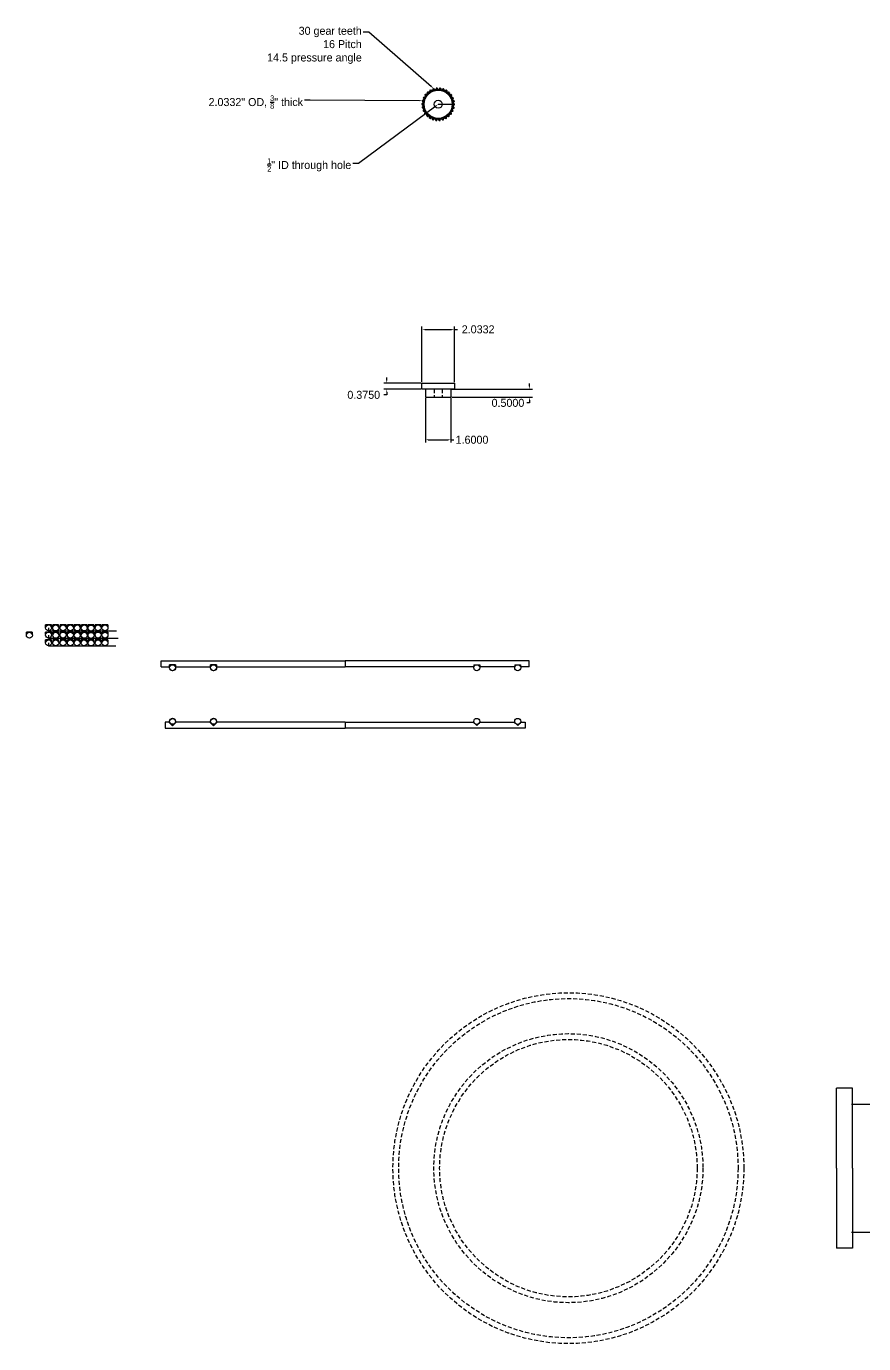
# Model space of a CAD drawing. Header units: inches. Extents: x -48 to 236, y -138 to 25.
# Drawn here: x -48 to 4.3, y -75.8 to 6.5 of the extents above; entities that cross this region are included whole.
import ezdxf
from ezdxf import colors
from ezdxf.entities.mleader import LeaderData, LeaderLine
from ezdxf.math import Vec2, Vec3

# ---------------------------------------------------------------- set-up
doc = ezdxf.new("R2010")
doc.units = ezdxf.units.IN
doc.header["$MEASUREMENT"] = 0
doc.linetypes.add('DASHED2', pattern=[0.375, 0.25, -0.125])
doc.dimstyles.get("Standard").update_dxf_attribs({"dimtxt": 0.18, "dimasz": 0.18, "dimexe": 0.18, "dimexo": 0.0625, "dimgap": 0.09, "dimtad": 0, "dimtih": 1, "dimtoh": 1, "dimdec": 4, "dimzin": 0, "dimdsep": 46, "dimtxsty": 'Standard', "dimcen": 0.09, "dimadec": 0, "dimazin": 0, "dimtfac": 1, "dimtdec": 4, "dimtofl": 0, "dimtmove": 0, "dimatfit": 3, "dimfxl": 1, "dimtolj": 1, "dimtzin": 0, "dimarcsym": 0})

# ---------------------------------------------------------------- blocks, each defined once
blk = doc.blocks.new('*U62')
at = {"color": 4}
blk.add_arc((-0.621, -0.699), 1.017, 46.68122, 49.95041, dxfattribs=at)
for points in [[(0.033, 0.079), (0.025, 0.075), (0.007, 0.066), (-0.016, 0.052), (-0.033, 0.039), (-0.043, 0.03), (-0.057, 0.014), (-0.067, 0.002), (-0.077, -0.008)], [(0.077, 0.04), (0.074, 0.032), (0.067, 0.013), (0.056, -0.011), (0.044, -0.03), (0.037, -0.041), (0.023, -0.056), (0.012, -0.068), (0.003, -0.079)]]:
    blk.add_open_spline(points, degree=3, knots=[0.185804, 0.185804, 0.185804, 0.185804, 0.2133464, 0.2444606, 0.2666883, 0.280025, 0.284471, 0.3276073, 0.3276073, 0.3276073, 0.3276073], dxfattribs=at)
blk = doc.blocks.new('*U63')
at = {"color": 0, "linetype": 'ByBlock', "lineweight": -2, "transparency": 16777216}
for p, rotation in [((78.794, -106.993), 107.9999999999999), ((78.89, -106.823), 95.99999999999993), ((79.02, -106.677), 83.99999999999994), ((79.178, -106.561), 71.99999999999994), ((79.356, -106.48), 59.99999999999994), ((79.547, -106.438), 47.99999999999996), ((79.742, -106.437), 35.99999999999991), ((79.934, -106.476), 23.99999999999994), ((80.113, -106.554), 11.99999999999993), ((80.404, -106.812), 347.9999999999997), ((80.502, -106.981), 335.9999999999997), ((78.716, -107.374), 131.9999999999999), ((78.735, -107.179), 119.9999999999999), ((78.737, -107.568), 143.9999999999999), ((78.799, -107.754), 155.9999999999998), ((80.508, -107.742), 287.9999999999997), ((80.564, -107.166), 323.9999999999997), ((80.567, -107.555), 299.9999999999997), ((80.586, -107.361), 311.9999999999997), ((78.898, -107.922), 167.9999999999999), ((79.03, -108.067), 180), ((79.189, -108.18), 191.9999999999997), ((79.368, -108.259), 203.9999999999997), ((79.56, -108.298), 215.9999999999997), ((79.755, -108.297), 227.9999999999997), ((79.946, -108.255), 239.9999999999997), ((80.124, -108.174), 251.9999999999997), ((80.281, -108.058), 263.9999999999998), ((80.411, -107.912), 275.9999999999997)]:
    blk.add_blockref('*U62', p, dxfattribs=dict(at, rotation=rotation))
blk.add_blockref('*U62', (80.272, -106.668), dxfattribs=at)
blk = doc.blocks.new('*D69')
at = {"color": 0, "lineweight": -2, "transparency": 16777216}
for p, q in [((-23.285, -15.749), (-23.285, -12.275)), ((-21.252, -15.749), (-21.252, -12.275)), ((-23.105, -12.455), (-21.432, -12.455)), ((-21.252, -12.455), (-21.072, -12.455))]:
    blk.add_line(p, q, dxfattribs=at)
at = {"color": 0, "transparency": 16777216}
for points in [[(-23.105, -12.425), (-23.105, -12.485), (-23.285, -12.455)], [(-21.432, -12.425), (-21.432, -12.485), (-21.252, -12.455)]]:
    blk.add_solid(points, dxfattribs=at)
at = {"layer": 'Defpoints', "color": 0, "transparency": 16777216}
for p in [(-21.252, -12.455), (-23.285, -15.811), (-21.252, -15.811)]:
    blk.add_point(p, dxfattribs=at)
at = {"color": 0, "transparency": 16777216, "insert": (-19.773, -12.455), "char_height": 0.5, "attachment_point": 5}
blk.add_mtext('\\A1;2.0332', dxfattribs=at)
blk = doc.blocks.new('*D70')
at = {"color": 0, "lineweight": -2, "transparency": 16777216}
for p, q in [((-25.48, -15.631), (-25.48, -15.451)), ((-23.347, -15.811), (-25.66, -15.811)), ((-23.347, -16.186), (-25.66, -16.186)), ((-25.48, -16.366), (-25.48, -16.546)), ((-25.48, -16.546), (-25.66, -16.546))]:
    blk.add_line(p, q, dxfattribs=at)
at = {"color": 0, "transparency": 16777216}
for points in [[(-25.51, -15.631), (-25.45, -15.631), (-25.48, -15.811)], [(-25.51, -16.366), (-25.45, -16.366), (-25.48, -16.186)]]:
    blk.add_solid(points, dxfattribs=at)
at = {"layer": 'Defpoints', "color": 0, "transparency": 16777216}
for p in [(-25.48, -16.186), (-23.285, -15.811), (-23.285, -16.186)]:
    blk.add_point(p, dxfattribs=at)
at = {"color": 0, "transparency": 16777216, "insert": (-26.917, -16.546), "char_height": 0.5, "attachment_point": 5}
blk.add_mtext('\\A1;0.3750', dxfattribs=at)
blk = doc.blocks.new('*D71')
at = {"color": 0, "lineweight": -2, "transparency": 16777216}
for p, q in [((-21.406, -16.186), (-16.379, -16.186)), ((-16.559, -16.006), (-16.559, -15.826)), ((-21.406, -16.686), (-16.379, -16.686)), ((-16.559, -17.046), (-16.739, -17.046)), ((-16.559, -16.866), (-16.559, -17.046))]:
    blk.add_line(p, q, dxfattribs=at)
at = {"color": 0, "transparency": 16777216}
for points in [[(-16.589, -16.006), (-16.529, -16.006), (-16.559, -16.186)], [(-16.589, -16.866), (-16.529, -16.866), (-16.559, -16.686)]]:
    blk.add_solid(points, dxfattribs=at)
at = {"layer": 'Defpoints', "color": 0, "transparency": 16777216}
for p in [(-21.468, -16.186), (-21.468, -16.686), (-16.559, -16.686)]:
    blk.add_point(p, dxfattribs=at)
at = {"color": 0, "transparency": 16777216, "insert": (-17.912, -17.046), "char_height": 0.5, "attachment_point": 5}
blk.add_mtext('\\A1;0.5000', dxfattribs=at)
blk = doc.blocks.new('*D72')
at = {"color": 0, "lineweight": -2, "transparency": 16777216}
for p, q in [((-23.068, -16.749), (-23.068, -19.53)), ((-21.468, -16.749), (-21.468, -19.53)), ((-22.888, -19.35), (-21.648, -19.35)), ((-21.468, -19.35), (-21.288, -19.35))]:
    blk.add_line(p, q, dxfattribs=at)
at = {"color": 0, "transparency": 16777216}
for points in [[(-22.888, -19.32), (-22.888, -19.38), (-23.068, -19.35)], [(-21.648, -19.32), (-21.648, -19.38), (-21.468, -19.35)]]:
    blk.add_solid(points, dxfattribs=at)
at = {"layer": 'Defpoints', "color": 0, "transparency": 16777216}
for p in [(-23.068, -16.686), (-21.468, -16.686), (-21.468, -19.35)]:
    blk.add_point(p, dxfattribs=at)
at = {"color": 0, "transparency": 16777216, "insert": (-20.156, -19.35), "char_height": 0.5, "attachment_point": 5}
blk.add_mtext('\\A1;1.6000', dxfattribs=at)

msp = doc.modelspace()

# ---------------------------------------------------------------- linework, layer by layer
for p, q in [((-22.26816, 1.60484), (-21.25156, 1.60484)), ((-46.60414, -31.09702), (-46.60414, -31.28452)), ((-46.60414, -31.28452), (-42.3491, -31.28452)), ((-46.60414, -31.54815), (-46.60414, -31.73565)), ((-46.60414, -31.73565), (-42.2576, -31.73565)), ((-46.60414, -32.03363), (-46.60414, -32.22113)), ((-46.60414, -32.22113), (-42.39244, -32.22113)), ((2.61331, -64.84557), (2.61331, -59.84557)), ((3.61331, -59.84557), (2.61331, -59.84557)), ((3.61331, -64.84557), (3.61331, -59.84557)), ((3.55464, -60.84557), (6.5627, -60.84557)), ((2.61331, -64.84557), (2.61331, -69.84557)), ((3.61331, -64.84557), (3.61331, -69.84557)), ((3.55464, -68.84557), (6.5627, -68.84557)), ((3.61331, -69.84557), (2.61331, -69.84557))]:
    msp.add_line(p, q)
at = {"color": 4}
for p, q in [((-23.28476, -16.18615), (-23.28476, -15.81115)), ((-23.28476, -15.81115), (-21.25156, -15.81115)), ((-21.25156, -16.18615), (-23.28476, -16.18615)), ((-23.06816, -16.18615), (-23.06816, -16.68615)), ((-21.46816, -16.18615), (-21.46816, -16.68615)), ((-21.25156, -15.81115), (-21.25156, -16.18615)), ((-23.06816, -16.68615), (-21.46816, -16.68615)), ((-46.42304, -30.90948), (-46.78524, -30.90948)), ((-46.78524, -31.04845), (-46.78524, -30.90948)), ((-46.42304, -31.04845), (-46.42304, -30.90948)), ((-45.97339, -30.90948), (-46.33059, -30.90948)), ((-46.33059, -31.04845), (-46.33059, -30.90948)), ((-45.51118, -30.90948), (-45.87838, -30.90948)), ((-45.87838, -31.04845), (-45.87838, -30.90948)), ((-45.42116, -31.04348), (-45.42116, -30.90948)), ((-45.05896, -31.04348), (-45.05896, -30.90948)), ((-44.99561, -31.05348), (-44.99561, -30.90948)), ((-44.63341, -31.05348), (-44.63341, -30.90948)), ((-44.55348, -31.04348), (-44.55348, -30.90948)), ((-44.12391, -31.05348), (-44.12391, -30.90948)), ((-43.69149, -31.04348), (-43.69149, -30.90948)), ((-43.26177, -31.05348), (-43.26177, -30.90948)), ((-47.62049, -31.36791), (-47.98269, -31.36791)), ((-47.98269, -31.50688), (-47.98269, -31.36791)), ((-47.62049, -31.50688), (-47.62049, -31.36791)), ((-46.42304, -31.36061), (-46.78524, -31.36061)), ((-46.78524, -31.49958), (-46.78524, -31.36061)), ((-46.42304, -31.84609), (-46.78524, -31.84609)), ((-46.78524, -31.98506), (-46.78524, -31.84609)), ((-46.42304, -31.49958), (-46.42304, -31.36061)), ((-46.42304, -31.98506), (-46.42304, -31.84609)), ((-45.97339, -31.84609), (-46.33559, -31.84609)), ((-45.97339, -31.36061), (-46.32559, -31.36061)), ((-45.51118, -31.84609), (-45.88338, -31.84609)), ((-45.51618, -31.36061), (-45.87838, -31.36061)), ((-45.05896, -31.49461), (-45.05896, -31.36061)), ((-45.05646, -31.98009), (-45.05646, -31.84609)), ((-44.63341, -31.50461), (-44.63341, -31.36061)), ((-44.63341, -31.99009), (-44.63341, -31.84609)), ((-39.57843, -33.53907), (-39.57843, -33.16407)), ((-39.57843, -33.16407), (-28.07843, -33.16407)), ((-39.57843, -33.53907), (-39.03853, -33.53907)), ((-38.67633, -33.4001), (-39.03853, -33.4001)), ((-39.03853, -33.53907), (-39.03853, -33.4001)), ((-38.67633, -33.53907), (-38.67633, -33.4001)), ((-38.67633, -33.53907), (-36.48053, -33.53907)), ((-36.11833, -33.4001), (-36.48053, -33.4001)), ((-36.48053, -33.53907), (-36.48053, -33.4001)), ((-36.11833, -33.53907), (-36.11833, -33.4001)), ((-36.11833, -33.53907), (-28.07843, -33.53907)), ((-28.07843, -33.16407), (-28.07843, -33.53907)), ((-28.07843, -33.16407), (-28.07843, -33.53907)), ((-28.07843, -33.16407), (-28.07843, -33.53907)), ((-28.07843, -33.16407), (-28.07843, -33.53907)), ((-28.07843, -33.16407), (-28.07843, -33.53907)), ((-16.57843, -33.16407), (-28.07843, -33.16407)), ((-28.07843, -33.16407), (-28.07843, -33.53907)), ((-28.07843, -33.16407), (-28.07843, -33.53907)), ((-28.07843, -33.16407), (-28.07843, -33.53907)), ((-20.03853, -33.53907), (-28.07843, -33.53907)), ((-20.03853, -33.4001), (-19.67633, -33.4001)), ((-20.03853, -33.4001), (-20.03853, -33.53907)), ((-19.67633, -33.4001), (-19.67633, -33.53907)), ((-17.48053, -33.53907), (-19.67633, -33.53907)), ((-17.48053, -33.4001), (-17.11833, -33.4001)), ((-17.48053, -33.4001), (-17.48053, -33.53907)), ((-17.11833, -33.4001), (-17.11833, -33.53907)), ((-16.57843, -33.53907), (-17.11833, -33.53907)), ((-16.57843, -33.53907), (-16.57843, -33.16407)), ((-39.0784, -36.98321), (-39.32843, -36.98321)), ((-39.32843, -36.98321), (-39.32843, -37.35821)), ((-38.85743, -37.20418), (-39.0784, -36.98321)), ((-38.63645, -36.98321), (-38.85743, -37.20418)), ((-36.5204, -36.98321), (-38.63645, -36.98321)), ((-36.29943, -37.20418), (-36.5204, -36.98321)), ((-36.07845, -36.98321), (-36.29943, -37.20418)), ((-28.07843, -36.98321), (-36.07845, -36.98321)), ((-28.07843, -36.98321), (-28.07843, -37.35821)), ((-28.07843, -36.98321), (-28.07843, -37.35821)), ((-28.07843, -36.98321), (-28.07843, -37.35821)), ((-28.07843, -36.98321), (-28.07843, -37.35821)), ((-28.07843, -36.98321), (-28.07843, -37.35821)), ((-28.07843, -36.98321), (-28.07843, -37.35821)), ((-28.07843, -36.98321), (-28.07843, -37.35821)), ((-28.07843, -36.98321), (-28.07843, -37.35821)), ((-28.07843, -36.98321), (-20.0784, -36.98321)), ((-28.07843, -36.98321), (-28.07843, -37.35821)), ((-28.07843, -36.98321), (-28.07843, -37.35821)), ((-28.07843, -36.98321), (-28.07843, -37.35821)), ((-28.07843, -36.98321), (-28.07843, -37.35821)), ((-28.07843, -36.98321), (-28.07843, -37.35821)), ((-28.07843, -36.98321), (-28.07843, -37.35821)), ((-28.07843, -36.98321), (-28.07843, -37.35821)), ((-28.07843, -36.98321), (-28.07843, -37.35821)), ((-20.0784, -36.98321), (-19.85743, -37.20418)), ((-19.85743, -37.20418), (-19.63645, -36.98321)), ((-19.63645, -36.98321), (-17.5204, -36.98321)), ((-17.5204, -36.98321), (-17.29943, -37.20418)), ((-17.29943, -37.20418), (-17.07845, -36.98321)), ((-17.07845, -36.98321), (-16.82843, -36.98321)), ((-16.82843, -36.98321), (-16.82843, -37.35821)), ((-39.32843, -37.35821), (-37.57843, -37.35821)), ((-37.57843, -37.35821), (-28.07843, -37.35821)), ((-18.57843, -37.35821), (-28.07843, -37.35821)), ((-16.82843, -37.35821), (-18.57843, -37.35821))]:
    msp.add_line(p, q, dxfattribs=at)
at = {"color": 4, "linetype": 'DASHED2'}
for p, q in [((-22.51816, -16.18615), (-22.51816, -16.68615)), ((-22.01816, -16.18615), (-22.01816, -16.68615))]:
    msp.add_line(p, q, dxfattribs=at)
at = {"color": 2}
for p, q in [((-45.97339, -31.04845), (-45.97339, -30.90948)), ((-45.05896, -30.90948), (-45.42116, -30.90948)), ((-44.19628, -30.90948), (-44.55348, -30.90948)), ((-44.19628, -31.04348), (-44.19628, -30.90948)), ((-43.76671, -31.05348), (-43.76671, -30.90948)), ((-43.32429, -30.90948), (-43.69149, -30.90948)), ((-47.62049, -31.37288), (-47.98269, -31.37288)), ((-47.97769, -31.50688), (-47.97769, -31.36791)), ((-47.62549, -31.50688), (-47.62549, -31.36791)), ((-46.32559, -31.49958), (-46.32559, -31.36061)), ((-45.97339, -31.49958), (-45.97339, -31.36061)), ((-45.97339, -31.98506), (-45.97339, -31.84609)), ((-45.87838, -31.49958), (-45.87838, -31.36061)), ((-45.05646, -31.84609), (-45.42366, -31.84609)), ((-45.41616, -31.49461), (-45.41616, -31.36061)), ((-45.05896, -31.36061), (-45.41616, -31.36061)), ((-44.99061, -31.50461), (-44.99061, -31.36061)), ((-44.19878, -31.84609), (-44.56098, -31.84609)), ((-44.55098, -31.49461), (-44.55098, -31.36061)), ((-44.19878, -31.36061), (-44.55098, -31.36061)), ((-44.19878, -31.49461), (-44.19878, -31.36061)), ((-44.19878, -31.98009), (-44.19878, -31.84609)), ((-44.12141, -31.50461), (-44.12141, -31.36061)), ((-43.76921, -31.50461), (-43.76921, -31.36061)), ((-43.76921, -31.99009), (-43.76921, -31.84609)), ((-43.32179, -31.84609), (-43.69399, -31.84609)), ((-43.68899, -31.49461), (-43.68899, -31.36061)), ((-43.32679, -31.36061), (-43.68899, -31.36061)), ((-43.25927, -31.50461), (-43.25927, -31.36061)), ((-39.03353, -33.53907), (-39.03353, -33.4001)), ((-38.68133, -33.53907), (-38.68133, -33.4001)), ((-36.47553, -33.53907), (-36.47553, -33.4001)), ((-36.12333, -33.53907), (-36.12333, -33.4001)), ((-38.85743, -37.19921), (-39.07343, -36.98321)), ((-38.64143, -36.98321), (-38.85743, -37.19921)), ((-36.29943, -37.19921), (-36.51543, -36.98321)), ((-36.08343, -36.98321), (-36.29943, -37.19921))]:
    msp.add_line(p, q, dxfattribs=at)
at = {"color": 1}
for p, q in [((-45.51118, -30.90948), (-45.51118, -31.04845)), ((-44.63341, -30.90948), (-44.99561, -30.90948)), ((-43.76671, -30.90948), (-44.12391, -30.90948)), ((-43.32429, -30.90948), (-43.32429, -31.04348)), ((-42.89457, -30.90948), (-43.26177, -30.90948)), ((-42.89457, -30.90948), (-42.89457, -31.05348)), ((-47.98769, -31.36791), (-47.98769, -31.50688)), ((-47.62049, -31.36288), (-47.98269, -31.36288)), ((-47.61549, -31.36791), (-47.61549, -31.50688)), ((-46.33559, -31.84609), (-46.33559, -31.98506)), ((-45.88338, -31.84609), (-45.88338, -31.98506)), ((-45.51618, -31.36061), (-45.51618, -31.49958)), ((-45.51118, -31.84609), (-45.51118, -31.98506)), ((-45.42366, -31.84609), (-45.42366, -31.98009)), ((-45.00061, -31.84609), (-45.00061, -31.99009)), ((-44.63341, -31.84609), (-45.00061, -31.84609)), ((-44.63341, -31.36061), (-44.99061, -31.36061)), ((-44.56098, -31.84609), (-44.56098, -31.98009)), ((-44.13141, -31.84609), (-44.13141, -31.99009)), ((-43.76921, -31.84609), (-44.13141, -31.84609)), ((-43.76921, -31.36061), (-44.12141, -31.36061)), ((-43.69399, -31.84609), (-43.69399, -31.98009)), ((-43.32679, -31.36061), (-43.32679, -31.49461)), ((-43.32179, -31.84609), (-43.32179, -31.98009)), ((-43.26427, -31.84609), (-43.26427, -31.99009)), ((-42.89207, -31.84609), (-43.26427, -31.84609)), ((-42.89707, -31.36061), (-43.25927, -31.36061)), ((-42.89707, -31.36061), (-42.89707, -31.50461)), ((-42.89207, -31.84609), (-42.89207, -31.99009)), ((-39.04353, -33.4001), (-39.04353, -33.53907)), ((-38.67133, -33.4001), (-38.67133, -33.53907)), ((-36.48553, -33.4001), (-36.48553, -33.53907)), ((-36.11333, -33.4001), (-36.11333, -33.53907)), ((-38.85743, -37.20921), (-39.08343, -36.98321)), ((-38.63143, -36.98321), (-38.85743, -37.20921)), ((-36.29943, -37.20921), (-36.52543, -36.98321)), ((-36.07343, -36.98321), (-36.29943, -37.20921))]:
    msp.add_line(p, q, dxfattribs=at)
at = {"color": 2}
for centre, radius in [((-22.26816, 1.60484), 0.95305), ((-38.86243, -33.58764), 0.1875), ((-36.30443, -33.58764), 0.1875), ((-38.85743, -36.93402), 0.1875), ((-36.29943, -36.93402), 0.1875)]:
    msp.add_circle(centre, radius, dxfattribs=at)
at = {"color": 4}
for centre, radius in [((-22.26816, 1.60484), 0.8796), ((-46.60414, -31.09702), 0.1875), ((-45.69728, -31.09702), 0.1875), ((-44.81451, -31.10205), 0.1875), ((-47.80159, -31.55545), 0.1875), ((-46.60414, -31.54815), 0.1875), ((-46.60414, -32.03363), 0.1875), ((-45.69728, -32.03363), 0.1875), ((-38.85743, -33.58764), 0.1875), ((-36.29943, -33.58764), 0.1875), ((-19.85743, -33.58764), 0.1875), ((-17.29943, -33.58764), 0.1875), ((-38.85743, -36.93902), 0.1875), ((-36.29943, -36.93902), 0.1875), ((-19.85743, -36.93902), 0.1875), ((-17.29943, -36.93902), 0.1875)]:
    msp.add_circle(centre, radius, dxfattribs=at)
for centre, radius in [((-22.26816, 1.60484), 0.25), ((-46.15199, -31.10553), 0.1875), ((-45.24006, -31.09698), 0.1875), ((-44.37488, -31.10056), 0.1875), ((-43.94531, -31.11056), 0.1875), ((-43.50789, -31.09698), 0.1875), ((-43.07817, -31.09698), 0.1875), ((-46.15449, -32.03359), 0.1875), ((-46.14949, -31.56396), 0.1875), ((-45.69728, -31.54815), 0.1875), ((-45.24006, -32.03359), 0.1875), ((-45.23756, -31.55169), 0.1875), ((-44.81701, -32.03359), 0.1875), ((-44.81201, -31.56169), 0.1875), ((-44.37988, -32.03359), 0.1875), ((-44.37488, -31.55899), 0.1875), ((-43.95031, -32.03866), 0.1875), ((-43.94531, -31.56899), 0.1875), ((-43.50789, -31.54811), 0.1875), ((-43.50789, -32.03359), 0.1875), ((-43.07817, -31.55318), 0.1875), ((-43.07817, -32.03359), 0.1875)]:
    msp.add_circle(centre, radius)
at = {"color": 1}
for centre in [(-38.85243, -33.58764), (-36.29443, -33.58764), (-38.85743, -36.94402), (-36.29943, -36.94402)]:
    msp.add_circle(centre, 0.1875, dxfattribs=at)
at = {"linetype": 'DASHED2'}
for radius in [10.9601, 10.59791, 8.4021, 8.0399]:
    msp.add_circle((-14.13562, -64.84557), radius, dxfattribs=at)

# ---------------------------------------------------------------- block references
at = {"rotation": 358.8426705447687}
msp.add_blockref('*U63', (-99.73411, 110.55896), dxfattribs=at)

# ---------------------------------------------------------------- dimensions: what is measured, and where the dimension line sits
for base, p1, p2, picture, middle in [((-21.25156, -12.45536), (-23.28476, -15.81115), (-21.25156, -15.81115), '*D69', (-19.77323, -12.45536)), ((-21.46816, -19.34963), (-23.06816, -16.68615), (-21.46816, -16.68615), '*D72', (-20.1565, -19.34963))]:
    dim = msp.add_linear_dim(base=base, p1=p1, p2=p2, dimstyle='Standard', override={"dimtxt": 0.5})
    dim.commit()
    dim.dimension.update_dxf_attribs({"geometry": picture, "text_midpoint": middle, "dimtype": 160})
dim = msp.add_linear_dim(base=(-25.47986, -16.18615), p1=(-23.28476, -15.81115), p2=(-23.28476, -16.18615), angle=90, dimstyle='Standard', override={"dimtxt": 0.5})
dim.commit()
dim.dimension.update_dxf_attribs({"geometry": '*D70', "text_midpoint": (-26.91653, -16.54615)})
dim = msp.add_linear_dim(base=(-16.55852, -16.68615), p1=(-21.46816, -16.18615), p2=(-21.46816, -16.68615), angle=90, dimstyle='Standard', override={"dimtxt": 0.5})
dim.commit()
dim.dimension.update_dxf_attribs({"geometry": '*D71', "text_midpoint": (-17.91186, -17.04615), "dimtype": 160})

# ---------------------------------------------------------------- leaders
ml = msp.add_multileader_mtext('Standard')
ml.set_content('30 gear teeth\\P16 Pitch\\P14.5 pressure angle', color=256)
ml.set_leader_properties()
ml.build(insert=Vec2(0, 0))
ml.multileader.update_dxf_attribs({"dogleg_length": 0.36, "arrow_head_size": 0.18})
ctx = ml.context
ctx.base_point, ctx.char_height, ctx.arrow_head_size, ctx.landing_gap_size, ctx.plane_origin = Vec3(-35.71396, 6.11302), 0.5, 0.18, 0.09, Vec3(-22.54025, 2.58435)
ctx.text_align_type = 2
notes = []
notes.append((ctx, [(0, (1, 1, 0), (-26.59063, 6.11302), (-1, 0), 0.36, [(0, [(-22.54025, 2.58435)], 0, [])])]))
ctx.mtext.insert, ctx.mtext.alignment, ctx.mtext.flow_direction = Vec3(-27.04063, 6.44635), 3, 5
ml = msp.add_multileader_mtext('Standard')
ml.set_content('\\A1;2.0332" OD, {\\H0.7x;\\S3/8;}" thick', color=256)
ml.set_leader_properties()
ml.build(insert=Vec2(0, 0))
ml.multileader.update_dxf_attribs({"dogleg_length": 0.36, "arrow_head_size": 0.18})
ctx = ml.context
ctx.base_point, ctx.char_height, ctx.arrow_head_size, ctx.landing_gap_size, ctx.plane_origin = Vec3(-39.14787, 1.87225), 0.5, 0.18, 0.09, Vec3(-22.26816, 1.60484)
ctx.text_align_type = 2
notes.append((ctx, [(0, (1, 1, 0), (-30.25787, 1.87225), (-1, 0), 0.36, [(0, [(-23.25963, 1.82948)], 0, [])])]))
ctx.mtext.insert, ctx.mtext.alignment, ctx.mtext.flow_direction = Vec3(-30.70787, 2.16392), 3, 5
ml = msp.add_multileader_mtext('Standard')
ml.set_content('\\A1;{\\H0.7x;\\S1/2;}" ID through hole', color=256)
ml.set_leader_properties()
ml.build(insert=Vec2(0, 0))
ml.multileader.update_dxf_attribs({"dogleg_length": 0.36, "arrow_head_size": 0.18})
ctx = ml.context
ctx.base_point, ctx.char_height, ctx.arrow_head_size, ctx.landing_gap_size, ctx.plane_origin = Vec3(-35.88514, -2.09921), 0.5, 0.18, 0.09, Vec3(-22.26816, 1.60484)
ctx.text_align_type = 2
notes.append((ctx, [(0, (1, 1, 0), (-27.24514, -2.09921), (-1, 0), 0.36, [(0, [(-22.26816, 1.60484)], 0, [])])]))
ctx.mtext.insert, ctx.mtext.alignment, ctx.mtext.flow_direction = Vec3(-27.69514, -1.76588), 3, 5
for ctx, leaders in notes:
    for number, flags, end, landing, length, lines in leaders:
        leader = LeaderData()
        leader.index, (leader.has_last_leader_line, leader.has_dogleg_vector, leader.attachment_direction) = number, flags
        leader.last_leader_point, leader.dogleg_vector, leader.dogleg_length = Vec3(end), Vec3(landing), length
        for number, points, colour, breaks in lines:
            line = LeaderLine()
            line.index, line.vertices, line.color, line.breaks = number, Vec3.list(points), colors.encode_raw_color(colour), breaks
            leader.lines.append(line)
        ctx.leaders.append(leader)

doc.saveas('drawing.dxf')
